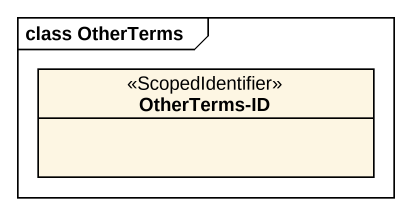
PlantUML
@startuml
mainframe class OtherTerms
hide circle
hide empty members
enum "OtherTerms-ID" as OtherTerms_ID <<ScopedIdentifier>>
@enduml
